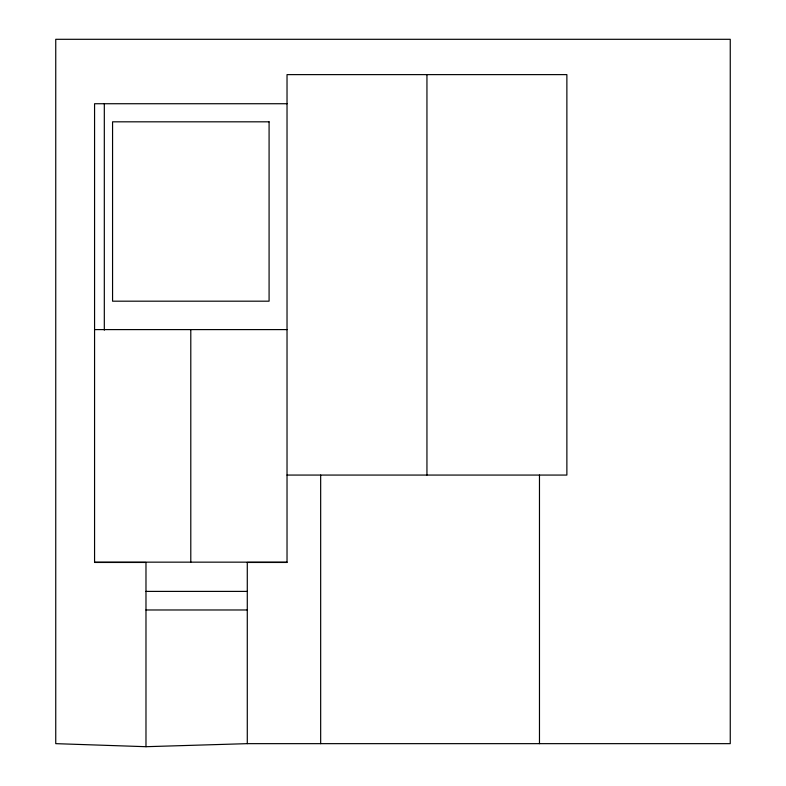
<?xml version="1.0" encoding="UTF-8"?>
<svg xmlns="http://www.w3.org/2000/svg" width="786" height="786" viewBox="0 0 786 786"><rect width="100%" height="100%" fill="white"/><g stroke="black" fill="none" stroke-linecap="round" stroke-linejoin="round"><path stroke-width="1.18" d="M145.98 746.7L247.285 743.654L730.253 743.654L730.253 39.3L55.747 39.3L55.747 743.654L145.98 746.7L145.98 562.462L94.566 562.462L94.566 103.732L287.028 103.732M94.566 329.599L287.028 329.599M287.028 475.068L566.873 475.068L566.873 74.621L287.028 74.621L287.028 562.462L247.285 562.462L247.285 743.654M94.566 562.157L287.028 562.157M145.98 591.396L247.285 591.396M145.98 609.975L247.285 609.975M539.471 475.068L539.471 743.654M426.945 74.621L426.945 475.068M320.668 475.068L320.668 743.654M190.792 329.599L190.792 562.157M104.312 103.732L104.312 330.159M269.087 121.82L112.565 121.82L112.565 301.185L269.087 301.185L269.087 121.82"/></g></svg>
